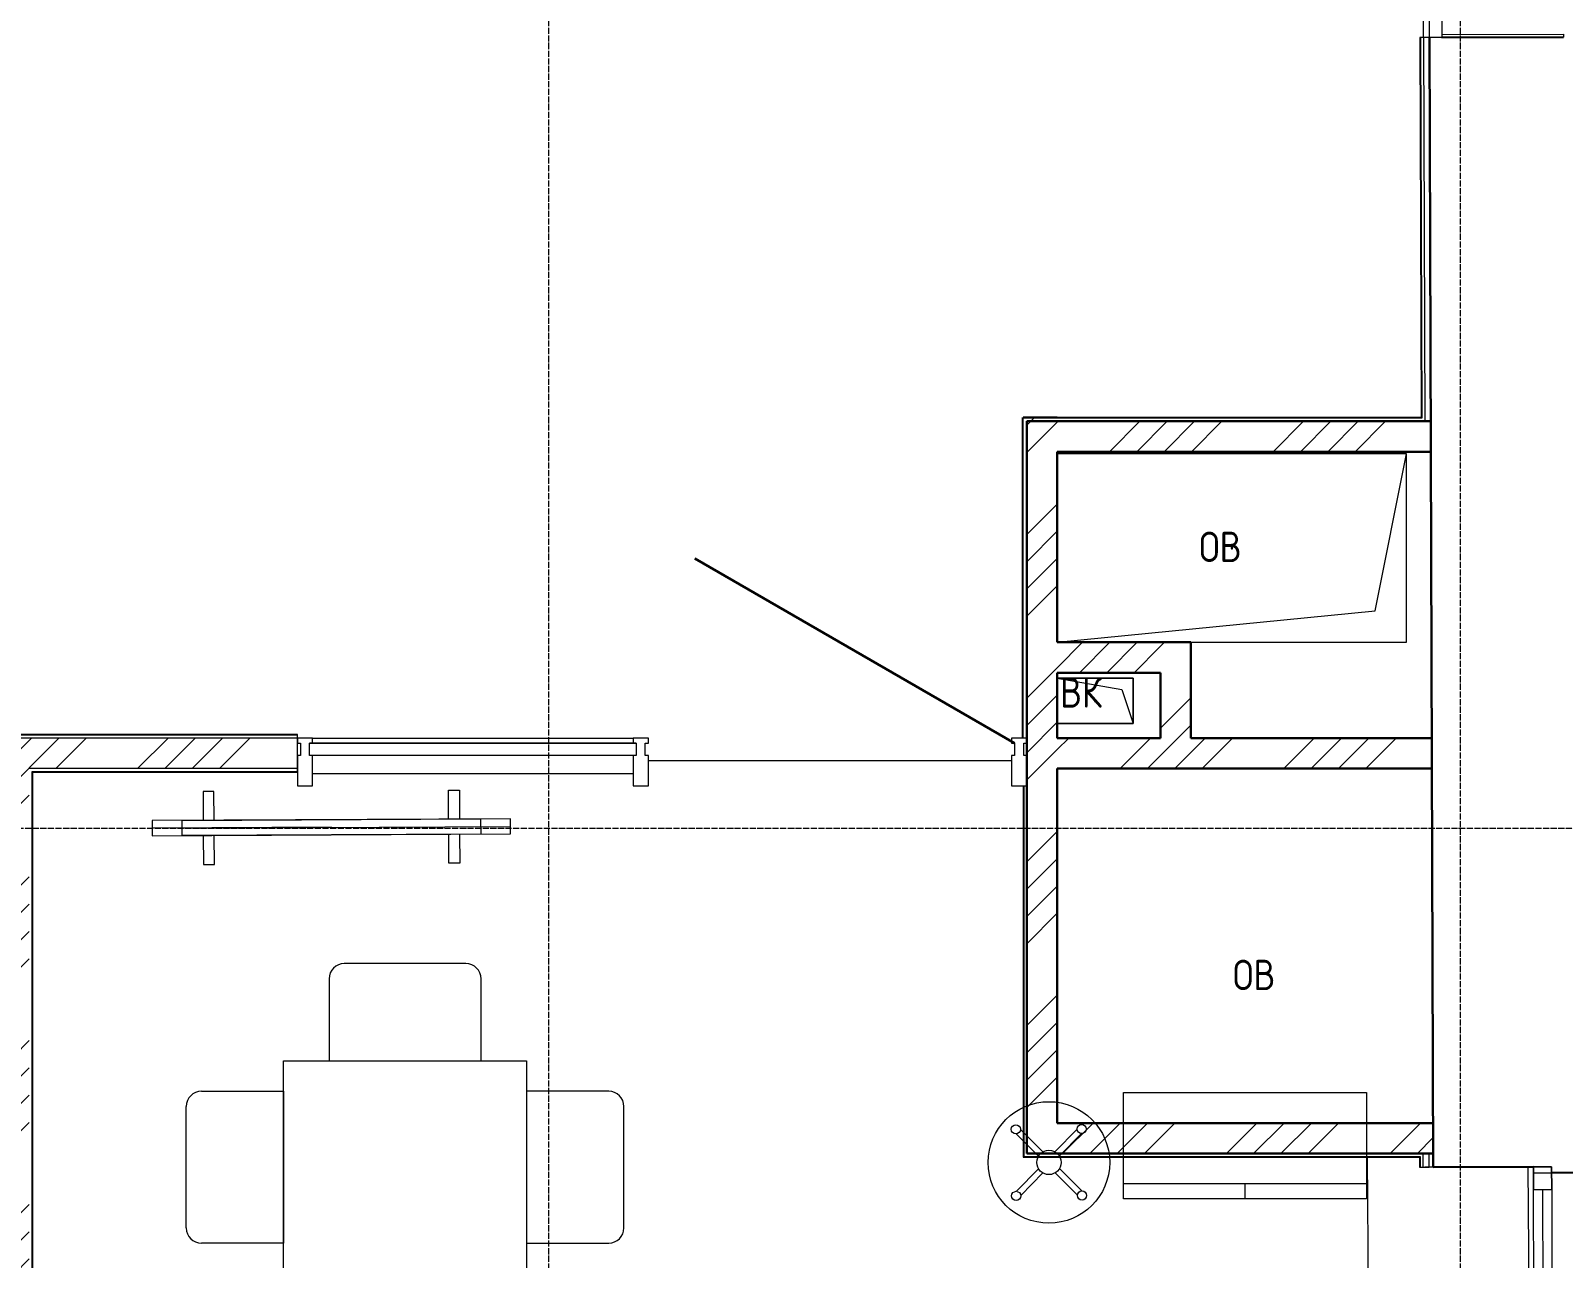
# Model space of a CAD drawing. Header units: millimetres. Extents: x -42533 to 645315, y 3457 to 82611.
# Drawn here: x 70894 to 75937, y 39355 to 43396 of the extents above; entities that cross this region are included whole.
import ezdxf

# ---------------------------------------------------------------- set-up
doc = ezdxf.new("R2010")
doc.units = ezdxf.units.MM
doc.linetypes.add('ADSK_Линия сетки', pattern=[25, 20, -2.5, 0, -2.5])
for name, color, linetype, lineweight in [('_ Окна', 7, 'Continuous', 9), ('Аннотация', 7, 'Continuous', 18), ('Витраж', 7, 'Continuous', 9), ('Двери', 7, 'Continuous', 9), ('Обобщенные модели', 7, 'Continuous', 18), ('Окна', 7, 'Continuous', 9), ('Оси', 253, 'Continuous', 9), ('Перекрытие', 7, 'Continuous', 18), ('Стены внутренние', 7, 'Continuous', 18), ('Стены несущие', 7, 'Continuous', 30), ('Стены отделка', 7, 'Continuous', 30), ('Стены штриховка', 7, 'Continuous', 9), ('ТХ', 5, 'Continuous', 0), ('ШТРИХОВКА', 252, 'Continuous', 15)]:
    doc.layers.add(name, color=color, linetype=linetype, lineweight=lineweight)
doc.layers.add('ЭОМ_Лотки рабочие', color=5, linetype='Continuous')
doc.styles.add('GOST Common_5', font='GOST_Common.ttf', dxfattribs={"width": 0.9, "height": 200})
pattern_1 = [(45, (-31496.66, 188.9), (-269.4077, 269.4077), []), (45, (-31406.86, 188.9), (-269.4077, 269.4077), []), (45, (-31317.06, 188.9), (-269.4077, 269.4077), []), (45, (-31227.26, 188.9), (-269.4077, 269.4077), [])]

# ---------------------------------------------------------------- blocks, each defined once
blk = doc.blocks.new('ТХ 1 этаж.')
at = {"layer": 'ТХ', "color": 252, "true_color": 0x939598}
for p, q in [((54874.9, 5850.3), (54801.3, 5924)), ((54815.4, 5938.1), (54889.1, 5864.5)), ((55001.7, 5939.3), (54928.9, 5864.7)), ((54943.2, 5850.7), (55016, 5925.3)), ((54802.1, 5734.9), (54874.9, 5809.3)), ((55017.4, 5736.1), (54943.8, 5809.8)), ((54889.2, 5795.3), (54816.4, 5720.9)), ((54929.6, 5795.6), (55003.3, 5722)), ((55954.2, 5760), (55154.2, 5760)), ((55554.2, 5760), (55554.2, 5710))]:
    blk.add_line(p, q, dxfattribs=at)
at = {"layer": 'ТХ', "color": 252, "lineweight": 0, "ltscale": 100, "true_color": 0x939598, "transparency": 33554687}
for points in [[(52162.4, 6955.6), (52161.9, 7051), (52125.8, 7050.8), (52126.3, 6955.4)], [(52933.8, 6959.6), (52933.3, 7055), (52969.5, 7055.2), (52970, 6959.8)], [(52548.2, 6933), (51958.9, 6929.9), (51959, 6905.3), (53137.7, 6911.4), (53137.4, 6960.9), (51958.8, 6954.8), (51958.9, 6929.9)], [(52057.1, 6930.4), (53137.6, 6936)], [(52970.2, 6910.3), (52970.7, 6815), (52934.6, 6814.8), (52934.1, 6910.1)], [(52126.6, 6905.9), (52127, 6810.6), (52163.2, 6810.8), (52162.7, 6906.1)]]:
    blk.add_lwpolyline(points, dxfattribs=at)
blk.add_lwpolyline([(53039.4, 6910.7), (52057.1, 6905.6), (52056.9, 6955.1), (53039.1, 6960.2)], close=True, dxfattribs=at)
at = {"layer": 'ТХ', "color": 252, "true_color": 0x939598}
for points in [[(52990.7, 6484.3), (52590.7, 6484.3)], [(52540.7, 6434.3), (52540.7, 6164.3), (53040.7, 6164.3), (53040.7, 6434.3)], [(52120.7, 6064.3), (52390.7, 6064.3), (52390.7, 5564.3), (52120.7, 5564.3)], [(53460.7, 6064.3), (53190.7, 6064.3), (53190.7, 5564.3), (53460.7, 5564.3)], [(52070.7, 5614.3), (52070.7, 6014.3)], [(53510.7, 5614.3), (53510.7, 6014.3)]]:
    blk.add_lwpolyline(points, dxfattribs=at)
for points in [[(52390.7, 6164.3), (53190.7, 6164.3), (53190.7, 4264.3), (52390.7, 4264.3)], [(55154.2, 6060), (55954.2, 6060), (55954.2, 5710), (55154.2, 5710)]]:
    blk.add_lwpolyline(points, close=True, dxfattribs=at)
for centre, radius in [((54909.2, 5829.9), 200), ((54800.4, 5939), 15), ((55016.7, 5940.3), 15), ((54909.2, 5829.9), 40), ((54801.4, 5719.9), 15), ((55018.2, 5721.1), 15)]:
    blk.add_circle(centre, radius, dxfattribs=at)
for centre, start, end in [((52590.7, 6434.3), 90, 180), ((52990.7, 6434.3), 0, 90), ((52120.7, 6014.3), 90, 180), ((53460.7, 6014.3), 0, 90), ((52120.7, 5614.3), 180, 270), ((53460.7, 5614.3), 270, 0)]:
    blk.add_arc(centre, 50, start, end, dxfattribs=at)
blk = doc.blocks.new('1 этаж')
at = {"layer": 'Стены внутренние', "lineweight": 9}
h = blk.add_hatch(dxfattribs=at)
h.set_pattern_fill('ANSI34', color=8, scale=20)
h.set_pattern_definition(pattern_1)
h.paths.add_polyline_path([(48031.537, 7513.902), (48079.701, 7513.902), (48079.701, 9835.331), (47978.65, 9834.28), (47977.701, 9833.331), (47977.701, 9823.331), (47979.701, 9823.331), (47979.701, 7513.902), (48023.168, 7513.902)])
h = blk.add_hatch(dxfattribs=at)
h.set_pattern_fill('ANSI34', color=8, scale=20)
h.set_pattern_definition(pattern_1)
h.paths.add_polyline_path([(48872.201, 9723.331), (49299.554, 9723.331), (49299.554, 9823.331), (48079.701, 9823.331), (48079.701, 9723.331), (48710.431, 9723.331)])
h = blk.add_hatch(dxfattribs=at)
h.set_pattern_fill('ANSI34', color=8, scale=20)
h.set_pattern_definition(pattern_1)
h.paths.add_polyline_path([(48182.638, 8995.959), (48419.701, 8995.959), (48419.701, 9095.959), (48079.701, 9095.959), (48079.701, 8995.959), (48106.697, 8995.959)])
h = blk.add_hatch(dxfattribs=at)
h.set_pattern_fill('ANSI34', color=8, scale=20)
h.set_pattern_definition(pattern_1)
h.paths.add_polyline_path([(48519.701, 8780.913), (48519.701, 9095.959), (48419.701, 9095.959), (48419.701, 8780.913)])
h = blk.add_hatch(dxfattribs=at)
h.set_pattern_fill('ANSI34', color=8, scale=20)
h.set_pattern_definition(pattern_1)
h.paths.add_polyline_path([(42942.201, 8780.913), (42478.419, 8780.913), (42479.527, 8680.913), (42942.201, 8680.913)])
h.paths.add_polyline_path([(44597.201, 4020.959), (44697.201, 4020.959), (44697.201, 8483.902), (44597.201, 8483.902), (44597.201, 4493.133)])
h.paths.add_polyline_path([(45579.701, 8680.913), (45579.701, 8780.913), (44012.201, 8780.913), (44012.201, 8680.913), (44597.201, 8680.913), (44597.201, 8483.902), (44697.201, 8483.902), (44697.201, 8680.913)])
h = blk.add_hatch(dxfattribs=at)
h.set_pattern_fill('ANSI34', color=8, scale=20)
h.set_pattern_definition(pattern_1)
h.paths.add_polyline_path([(49033.628, 8680.913), (49292.201, 8680.913), (49292.201, 8780.913), (48079.701, 8780.913), (48079.701, 8680.913), (48872.201, 8680.913)])
h = blk.add_hatch(dxfattribs=at)
h.set_pattern_fill('ANSI34', color=8, scale=20)
h.set_pattern_definition(pattern_1)
h.paths.add_polyline_path([(49316.582, 7413.902), (49316.277, 7513.902), (47979.701, 7513.902), (47979.701, 7413.902), (49238.224, 7413.902)])
at = {"layer": '_ Окна', "color": 8}
for p, q in [((45629.701, 8763.913), (46684.701, 8763.913)), ((46684.701, 8723.913), (45629.701, 8723.913)), ((49646.777, 7350.155), (49706.777, 7350.338)), ((49676.948, 7294.247), (49679.043, 6606.25))]:
    blk.add_line(p, q, dxfattribs=at)
at = {"layer": '_ Окна', "color": 8, "lineweight": 18}
for p, q in [((49646.716, 7370.155), (49706.716, 7370.338)), ((49646.948, 7294.156), (49646.716, 7370.155)), ((49706.716, 7370.338), (49706.948, 7294.338)), ((49706.948, 7294.338), (49646.948, 7294.156))]:
    blk.add_line(p, q, dxfattribs=at)
at = {"layer": 'Витраж', "color": 8, "lineweight": 18, "extrusion": (0, 0, -1)}
for p, q in [((45629.701, 8780.913), (45579.701, 8780.913)), ((45579.701, 8780.913), (45579.701, 8763.913)), ((45629.701, 8763.913), (45629.701, 8780.913)), ((46734.701, 8780.913), (46684.701, 8780.913)), ((46684.701, 8780.913), (46684.701, 8763.913)), ((46734.701, 8763.913), (46734.701, 8780.913)), ((45579.701, 8763.913), (45589.701, 8763.913)), ((45589.701, 8763.913), (45589.701, 8723.913)), ((45619.701, 8723.913), (45619.701, 8763.913)), ((45619.701, 8763.913), (45629.701, 8763.913)), ((46684.701, 8763.913), (46694.701, 8763.913)), ((46694.701, 8763.913), (46694.701, 8723.913)), ((46724.701, 8723.913), (46724.701, 8763.913)), ((46724.701, 8763.913), (46734.701, 8763.913)), ((45589.701, 8723.913), (45579.701, 8723.913)), ((45579.701, 8723.913), (45579.701, 8623.913)), ((45629.701, 8723.913), (45619.701, 8723.913)), ((45629.701, 8623.913), (45629.701, 8723.913)), ((46694.701, 8723.913), (46684.701, 8723.913)), ((46684.701, 8723.913), (46684.701, 8623.913)), ((46734.701, 8723.913), (46724.701, 8723.913)), ((46734.701, 8623.913), (46734.701, 8723.913)), ((45579.701, 8623.913), (45629.701, 8623.913)), ((46684.701, 8623.913), (46734.701, 8623.913))]:
    blk.add_line(p, q, dxfattribs=at)
at = {"layer": 'Витраж', "color": 8}
for p, q in [((45629.701, 8780.913), (46684.701, 8780.913)), ((45629.701, 8663.913), (46684.701, 8663.913))]:
    blk.add_line(p, q, dxfattribs=at)
at = {"layer": 'Витраж', "color": 8, "lineweight": 18}
for p, q in [((47979.701, 8780.913), (47929.701, 8780.913)), ((47929.701, 8780.913), (47929.701, 8763.913)), ((47979.701, 8763.913), (47979.701, 8780.913)), ((47929.701, 8763.913), (47939.701, 8763.913)), ((47939.701, 8763.913), (47939.701, 8723.913)), ((47969.701, 8723.913), (47969.701, 8763.913)), ((47969.701, 8763.913), (47979.701, 8763.913)), ((47939.701, 8723.913), (47929.701, 8723.913)), ((47929.701, 8723.913), (47929.701, 8623.913)), ((47979.701, 8723.913), (47969.701, 8723.913)), ((47979.701, 8623.913), (47979.701, 8723.913)), ((47929.701, 8623.913), (47979.701, 8623.913))]:
    blk.add_line(p, q, dxfattribs=at)
at = {"layer": 'Двери', "color": 8}
for p, q in [((49305.395, 11086.478), (49305.13, 11173.478)), ((49345.13, 11173.6), (49345.395, 11086.6)), ((49345.395, 11086.6), (49305.395, 11086.478))]:
    blk.add_line(p, q, dxfattribs=at)
at = {"layer": 'Двери', "color": 8, "lineweight": 30}
blk.add_line((47939.701, 8763.913), (46887.48, 9371.413), dxfattribs=at)
at = {"layer": 'Обобщенные модели', "color": 8}
for p, q in [((49229.701, 9715.959), (48079.701, 9715.959)), ((49229.701, 9715.959), (48079.701, 9715.959)), ((49126.367, 9199.292), (49229.701, 9715.959)), ((49229.701, 9095.959), (49229.701, 9715.959)), ((49229.701, 9095.959), (49229.701, 9715.959)), ((48079.701, 9095.959), (49126.367, 9199.292)), ((48519.701, 9095.959), (49229.701, 9095.959)), ((48519.701, 9095.959), (49229.701, 9095.959)), ((48079.701, 8978.331), (48329.701, 8978.331)), ((48079.701, 8978.331), (48292.201, 8940.831)), ((48329.701, 8978.331), (48079.701, 8978.331)), ((48329.701, 8978.331), (48329.701, 8828.331)), ((48329.701, 8828.331), (48329.701, 8978.331)), ((48292.201, 8940.831), (48329.701, 8828.331)), ((48329.701, 8828.331), (48079.701, 8828.331)), ((48079.701, 8828.331), (48329.701, 8828.331))]:
    blk.add_line(p, q, dxfattribs=at)
for centre, start, end in [((48654.701, 9405.959), 90, 270), ((48654.701, 9405.959), 90, 195), ((48654.701, 9405.959), 270, 90), ((48654.701, 9405.959), 330, 90), ((48654.701, 9405.959), 285, 300), ((48204.701, 8903.331), 90, 270), ((48204.701, 8903.331), 105, 180), ((48204.701, 8903.331), 210, 270), ((48204.701, 8903.331), 270, 90), ((48204.701, 8903.331), 330, 75)]:
    blk.add_arc(centre, 2.5, start, end, dxfattribs=at)
at = {"layer": 'Окна', "color": 8}
for p, q in [((46694.701, 8763.913), (45619.701, 8763.913)), ((49706.716, 7370.338), (49646.716, 7370.155)), ((49646.716, 7370.155), (49646.948, 7294.156)), ((49706.948, 7294.338), (49706.716, 7370.338)), ((49649.044, 6606.159), (49646.948, 7294.156)), ((49706.948, 7294.338), (49709.043, 6606.342))]:
    blk.add_line(p, q, dxfattribs=at)
at = {"layer": 'Оси', "color": 8, "linetype": 'ADSK_Линия сетки'}
for p, q in [((46406.766, -4162.595), (46406.766, 44411.9)), ((49406.766, -4162.595), (49406.766, 44411.9)), ((-9557.528, 8483.902), (56672.201, 8483.902))]:
    blk.add_line(p, q, dxfattribs=at)
at = {"layer": 'Перекрытие', "color": 8}
for p, q in [((49285.395, 11086.417), (49282.258, 12116.413)), ((49345.364, 11096.6), (49745.362, 11097.818)), ((49745.362, 11097.818), (49745.393, 11087.819)), ((47929.701, 8705.913), (46734.701, 8705.913)), ((49099.346, 7401.902), (49105.88, 6540.957)), ((49316.718, 7369.132), (49289.584, 7368.926)), ((49635.967, 6531.53), (49629.602, 7370.103))]:
    blk.add_line(p, q, dxfattribs=at)
at = {"layer": 'Стены несущие', "color": 8}
for p, q in [((49305.395, 11086.478), (49311.603, 9048.331)), ((49745.393, 11087.818), (49345.395, 11086.6)), ((48079.701, 9835.331), (47967.701, 9835.331)), ((47979.701, 9823.331), (47979.701, 7413.902)), ((49309.242, 9823.331), (47979.701, 9823.331)), ((48079.701, 9095.959), (48079.701, 9723.331)), ((48079.701, 9723.331), (49309.547, 9723.331)), ((48519.701, 9095.959), (48079.701, 9095.959)), ((48519.701, 8780.913), (48519.701, 9095.959)), ((49311.603, 9048.331), (49316.718, 7369.15)), ((48079.701, 8780.913), (48079.701, 8995.959)), ((48079.701, 8995.959), (48419.701, 8995.959)), ((48419.701, 8995.959), (48419.701, 8780.913)), ((48419.701, 8780.913), (48079.701, 8780.913)), ((49312.418, 8780.913), (48519.701, 8780.913)), ((48079.701, 8680.913), (49312.722, 8680.913)), ((48079.701, 7513.902), (48079.701, 8680.913)), ((49316.277, 7513.902), (48079.701, 7513.902)), ((47979.701, 7413.902), (49316.582, 7413.902)), ((49316.718, 7369.15), (49646.716, 7370.155)), ((49706.777, 7350.338), (49826.776, 7350.704))]:
    blk.add_line(p, q, dxfattribs=at)
at = {"layer": 'Стены отделка', "color": 8, "lineweight": 9}
for p, q in [((49305.395, 11086.478), (49273.415, 11086.381)), ((49273.415, 11086.381), (49277.214, 9835.331)), ((49311.603, 9048.331), (49305.415, 11086.478)), ((47965.201, 9835.331), (47965.201, 8780.913)), ((49277.214, 9835.331), (48079.701, 9835.331)), ((45579.701, 8792.913), (44012.201, 8792.913)), ((45579.701, 8668.913), (45579.701, 8792.913)), ((44709.201, 8668.913), (45579.701, 8668.913)), ((44709.201, 3910.959), (44709.201, 8668.913)), ((47967.701, 8623.913), (47967.701, 7401.902)), ((47979.701, 7413.902), (47979.701, 8630.913)), ((49284.106, 7369.051), (49283.646, 7413.902)), ((49304.107, 7369.112), (49303.647, 7413.902)), ((47967.701, 7401.902), (49271.768, 7401.902)), ((49271.768, 7401.902), (49272.106, 7369.014)), ((49272.106, 7369.014), (49304.107, 7369.112))]:
    blk.add_line(p, q, dxfattribs=at)
at = {"layer": 'Стены штриховка', "color": 8}
for p, q in [((49275.415, 11086.387), (49279.22, 9833.331)), ((49285.415, 11086.417), (49289.25, 9823.331)), ((47967.201, 9833.331), (47967.201, 8780.913)), ((49279.22, 9833.331), (47969.701, 9833.331)), ((45579.701, 8790.913), (44012.201, 8790.913)), ((45582.201, 8780.913), (44012.201, 8780.913)), ((45579.701, 8680.913), (44697.201, 8680.913)), ((44707.201, 8670.913), (45579.701, 8670.913)), ((44707.201, 3908.959), (44707.201, 8670.913)), ((47969.701, 8623.913), (47969.701, 7403.902)), ((47969.701, 7403.902), (49273.748, 7403.902)), ((49273.748, 7403.902), (49274.106, 7369.02))]:
    blk.add_line(p, q, dxfattribs=at)
at = {"layer": 'ЭОМ_Лотки рабочие'}
blk.add_blockref('ТХ 1 этаж.', (-6856.492, 1554.379), dxfattribs=at)
at = {"layer": 'Аннотация', "color": 8, "style": 'GOST Common_5', "width": 0.9}
for s, p in [('ОВ', (48547.162, 9360.173)), ('ВК', (48089.151, 8881.118)), ('ОВ', (48658.205, 7951.365))]:
    blk.add_text(s, height=100, dxfattribs=at).set_placement(p)

msp = doc.modelspace()

# ---------------------------------------------------------------- block references
at = {"layer": 'ШТРИХОВКА'}
msp.add_blockref('1 этаж', (26191.6, 32286.7), dxfattribs=at)

doc.saveas('drawing.dxf')
